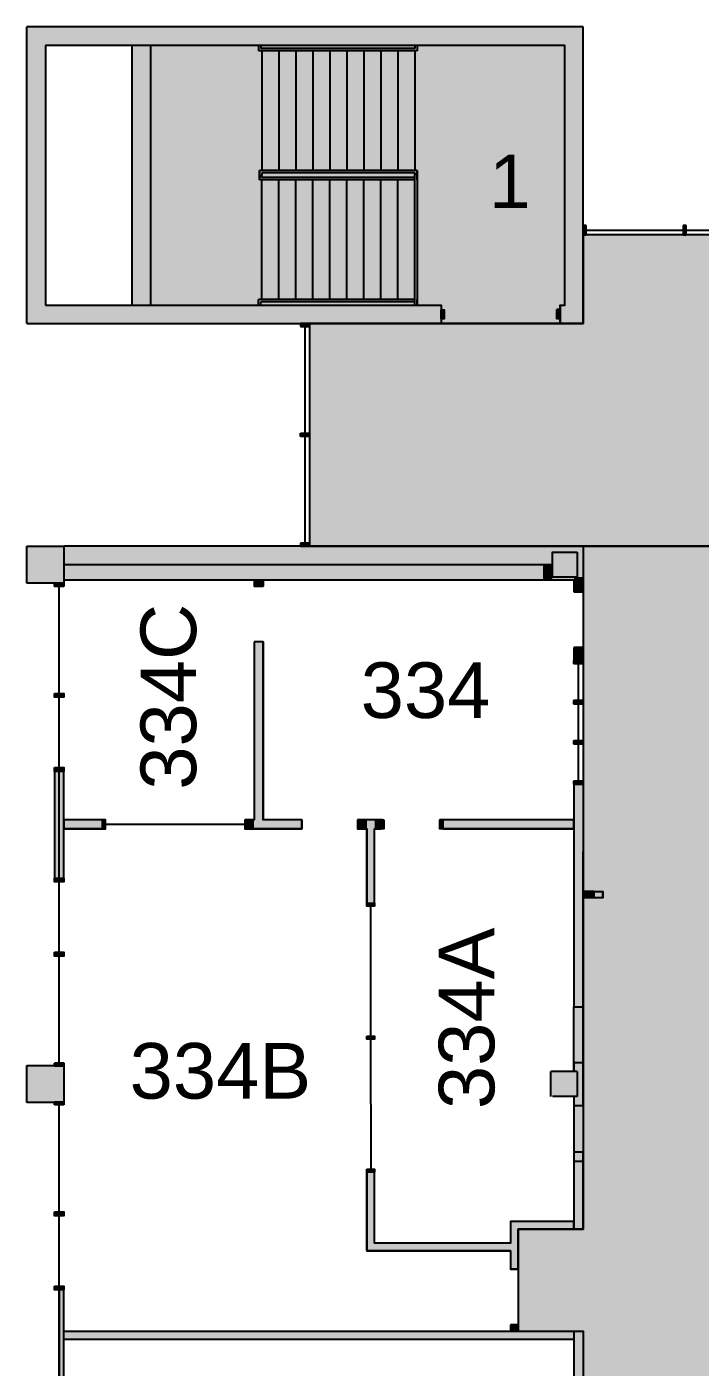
# Model space of a CAD drawing. Extents: x 2 to 4630, y -56 to 2885.
# Drawn here: x 2 to 437, y 2017 to 2885 of the extents above; entities that cross this region are included whole.
import ezdxf

# ---------------------------------------------------------------- set-up
doc = ezdxf.new("R2010")
doc.units = 0
doc.header["$LTSCALE"] = 0.004
doc.layers.get('0').update_dxf_attribs({"linetype": 'CONTINUOUS'})
for name, color, linetype in [('CORRIDOR_HATCH', 253, 'CONTINUOUS'), ('SOLID', 7, 'CONTINUOUS'), ('STAIR', 251, 'CONTINUOUS'), ('TEXT', 7, 'CONTINUOUS'), ('WALL', 7, 'CONTINUOUS')]:
    doc.layers.add(name, color=color, linetype=linetype)
doc.styles.add('STYLE1', font='arial.ttf')

# ---------------------------------------------------------------- blocks, each defined once
blk = doc.blocks.new('AZMND')
for p, q in [((0, 0.5), (0, -0.5)), ((1, 0.5), (0, 0.5)), ((1, -0.5), (1, 0.5)), ((0, -0.5), (1, -0.5))]:
    blk.add_line(p, q)
blk = doc.blocks.new('*U116')
at = {"layer": 'SOLID'}
for points in [[(361.78, 2321), (361.78, 2325), (368.61, 2321)], [(368.61, 2321), (361.78, 2325), (368.61, 2325)]]:
    blk.add_solid(points, dxfattribs=at)
blk = doc.blocks.new('*U118')
at = {"layer": 'SOLID'}
for points in [[(25.78, 2035.5), (25.78, 2040.5), (355.78, 2035.5)], [(355.78, 2035.5), (25.78, 2040.5), (355.78, 2040.5)]]:
    blk.add_solid(points, dxfattribs=at)
blk = doc.blocks.new('*U119')
at = {"layer": 'SOLID'}
for points in [[(355.78, 2156.5), (355.78, 2186.53), (361.78, 2156.5)], [(361.78, 2156.5), (355.78, 2186.53), (361.78, 2186.53)]]:
    blk.add_solid(points, dxfattribs=at)
blk = doc.blocks.new('*U120')
at = {"layer": 'SOLID'}
for points in [[(355.78, 2214.5), (355.78, 2250.5), (361.78, 2214.5)], [(361.78, 2214.5), (355.78, 2250.5), (361.78, 2250.5)]]:
    blk.add_solid(points, dxfattribs=at)
blk = doc.blocks.new('*U125')
at = {"layer": 'SOLID'}
for points in [[(69.78, 2704.5), (69.78, 2872.5), (81.78, 2704.5)], [(81.78, 2704.5), (69.78, 2872.5), (81.78, 2872.5)]]:
    blk.add_solid(points, dxfattribs=at)
blk = doc.blocks.new('*U136')
at = {"layer": 'SOLID'}
for points in [[(269.78, 2695.46), (269.78, 2701.46), (271.78, 2695.46)], [(271.78, 2695.46), (269.78, 2701.46), (271.78, 2701.46)], [(344.78, 2695.5), (344.78, 2701.5), (346.78, 2695.5)], [(346.78, 2695.5), (344.78, 2701.5), (346.78, 2701.5)]]:
    blk.add_solid(points, dxfattribs=at)
blk = doc.blocks.new('*U137')
at = {"layer": 'SOLID'}
for points in [[(25.78, 2526.5), (25.78, 2536.5), (335.86, 2526.5)], [(335.86, 2526.5), (25.78, 2536.5), (335.86, 2536.5)], [(335.86, 2526.5), (335.86, 2536.5), (341.86, 2526.5)], [(341.86, 2526.5), (335.86, 2536.5), (341.86, 2536.5)], [(341.86, 2526.5), (341.86, 2528.53), (355.78, 2526.5)], [(355.78, 2526.5), (341.86, 2528.53), (355.78, 2528.53)]]:
    blk.add_solid(points, dxfattribs=at)
blk = doc.blocks.new('*U140')
at = {"layer": 'SOLID'}
for points in [[(361.78, 2321), (361.78, 2325), (373.78, 2321)], [(373.78, 2321), (361.78, 2325), (373.78, 2325)], [(373.78, 2321), (373.78, 2325), (374.53, 2321)], [(374.53, 2321), (373.78, 2325), (374.53, 2325)]]:
    blk.add_solid(points, dxfattribs=at)
blk = doc.blocks.new('*U164')
at = {"layer": 'SOLID'}
for points in [[(22.78, 1998.25), (22.78, 2067.25), (25.78, 1998.25)], [(25.78, 1998.25), (22.78, 2067.25), (25.78, 2067.25)]]:
    blk.add_solid(points, dxfattribs=at)
blk = doc.blocks.new('*U214')
at = {"layer": 'SOLID'}
for points in [[(355.78, 2106.5), (355.78, 2156.5), (361.78, 2106.5)], [(361.78, 2106.5), (355.78, 2156.5), (361.78, 2156.5)]]:
    blk.add_solid(points, dxfattribs=at)
blk = doc.blocks.new('*U215')
at = {"layer": 'SOLID'}
for points in [[(314.78, 2040.5), (314.78, 2044.73), (319.78, 2040.5)], [(319.78, 2040.5), (314.78, 2044.73), (319.78, 2044.73)]]:
    blk.add_solid(points, dxfattribs=at)
blk = doc.blocks.new('*U216')
at = {"layer": 'SOLID'}
for points in [[(19.78, 2333.75), (19.78, 2402.75), (25.78, 2333.75)], [(25.78, 2333.75), (19.78, 2402.75), (25.78, 2402.75)]]:
    blk.add_solid(points, dxfattribs=at)
blk = doc.blocks.new('*U217')
at = {"layer": 'SOLID'}
for points in [[(221.78, 2092.48), (221.78, 2143.5), (226.78, 2092.48)], [(226.78, 2092.48), (221.78, 2143.5), (226.78, 2143.5)], [(314.78, 2080.73), (314.78, 2111.5), (319.78, 2080.73)], [(319.78, 2080.73), (314.78, 2111.5), (319.78, 2111.5)], [(319.78, 2106.5), (319.78, 2111.5), (355.78, 2106.5)], [(355.78, 2106.5), (319.78, 2111.5), (355.78, 2111.5)], [(226.78, 2092.48), (226.78, 2097.48), (314.78, 2092.48)], [(314.78, 2092.48), (226.78, 2097.48), (314.78, 2097.48)]]:
    blk.add_solid(points, dxfattribs=at)
blk = doc.blocks.new('*U218')
at = {"layer": 'SOLID'}
for points in [[(221.78, 2143.5), (221.78, 2145.5), (226.78, 2143.5)], [(226.78, 2143.5), (221.78, 2145.5), (226.78, 2145.5)]]:
    blk.add_solid(points, dxfattribs=at)
blk = doc.blocks.new('*U219')
at = {"layer": 'SOLID'}
for points in [[(221.75, 2229.5), (221.75, 2231.5), (226.75, 2229.5)], [(226.75, 2229.5), (221.75, 2231.5), (226.75, 2231.5)]]:
    blk.add_solid(points, dxfattribs=at)
blk = doc.blocks.new('*U220')
at = {"layer": 'SOLID'}
for points in [[(221.78, 2315.5), (221.78, 2317.5), (226.78, 2315.5)], [(226.78, 2315.5), (221.78, 2317.5), (226.78, 2317.5)]]:
    blk.add_solid(points, dxfattribs=at)
blk = doc.blocks.new('*U221')
at = {"layer": 'SOLID'}
for points in [[(355.78, 2394.53), (355.78, 2396.53), (361.78, 2394.53)], [(361.78, 2394.53), (355.78, 2396.53), (361.78, 2396.53)]]:
    blk.add_solid(points, dxfattribs=at)
blk = doc.blocks.new('*U222')
at = {"layer": 'SOLID'}
for points in [[(355.78, 2420.53), (355.78, 2422.53), (361.78, 2420.53)], [(361.78, 2420.53), (355.78, 2422.53), (361.78, 2422.53)]]:
    blk.add_solid(points, dxfattribs=at)
blk = doc.blocks.new('*U223')
at = {"layer": 'SOLID'}
for points in [[(355.78, 2446.53), (355.78, 2448.53), (361.78, 2446.53)], [(361.78, 2446.53), (355.78, 2448.53), (361.78, 2448.53)]]:
    blk.add_solid(points, dxfattribs=at)
blk = doc.blocks.new('*U224')
at = {"layer": 'SOLID'}
for points in [[(355.78, 2472.53), (355.78, 2474.53), (361.78, 2472.53)], [(361.78, 2472.53), (355.78, 2474.53), (361.78, 2474.53)]]:
    blk.add_solid(points, dxfattribs=at)
blk = doc.blocks.new('*U225')
at = {"layer": 'SOLID'}
for points in [[(355.78, 2474.53), (355.78, 2483), (361.78, 2474.53)], [(361.78, 2474.53), (355.78, 2483), (361.78, 2483)]]:
    blk.add_solid(points, dxfattribs=at)
blk = doc.blocks.new('*U226')
at = {"layer": 'SOLID'}
for points in [[(148.78, 2522.5), (148.78, 2526.5), (154.78, 2522.5)], [(154.78, 2522.5), (148.78, 2526.5), (154.78, 2526.5)]]:
    blk.add_solid(points, dxfattribs=at)
blk = doc.blocks.new('*U227')
at = {"layer": 'SOLID'}
for points in [[(148.78, 2365.5), (148.78, 2486.5), (154.78, 2365.5)], [(154.78, 2365.5), (148.78, 2486.5), (154.78, 2486.5)], [(144.78, 2365.5), (144.78, 2371.5), (148.78, 2365.5)], [(148.78, 2365.5), (144.78, 2371.5), (148.78, 2371.5)], [(154.78, 2365.5), (154.78, 2371.5), (179.78, 2365.5)], [(179.78, 2365.5), (154.78, 2371.5), (179.78, 2371.5)]]:
    blk.add_solid(points, dxfattribs=at)
blk = doc.blocks.new('*U228')
at = {"layer": 'SOLID'}
for points in [[(25.78, 2365.5), (25.78, 2371.5), (50.78, 2365.5)], [(50.78, 2365.5), (25.78, 2371.5), (50.78, 2371.5)]]:
    blk.add_solid(points, dxfattribs=at)
blk = doc.blocks.new('*U229')
at = {"layer": 'SOLID'}
for points in [[(217.78, 2365.5), (217.78, 2371.5), (221.78, 2365.5)], [(221.78, 2365.5), (217.78, 2371.5), (221.78, 2371.5)], [(221.78, 2317.5), (221.78, 2371.5), (226.78, 2317.5)], [(226.78, 2317.5), (221.78, 2371.5), (226.78, 2371.5)], [(226.78, 2365.5), (226.78, 2371.5), (230.78, 2365.5)], [(230.78, 2365.5), (226.78, 2371.5), (230.78, 2371.5)]]:
    blk.add_solid(points, dxfattribs=at)
blk = doc.blocks.new('*U230')
at = {"layer": 'SOLID'}
for points in [[(215.78, 2365.5), (215.78, 2371.5), (217.78, 2365.5)], [(217.78, 2365.5), (215.78, 2371.5), (217.78, 2371.5)]]:
    blk.add_solid(points, dxfattribs=at)
blk = doc.blocks.new('*U231')
at = {"layer": 'SOLID'}
for points in [[(230.78, 2365.5), (230.78, 2371.5), (232.78, 2365.5)], [(232.78, 2365.5), (230.78, 2371.5), (232.78, 2371.5)]]:
    blk.add_solid(points, dxfattribs=at)
blk = doc.blocks.new('*U232')
at = {"layer": 'SOLID'}
for points in [[(142.78, 2365.5), (142.78, 2371.5), (144.78, 2365.5)], [(144.78, 2365.5), (142.78, 2371.5), (144.78, 2371.5)]]:
    blk.add_solid(points, dxfattribs=at)
blk = doc.blocks.new('*U233')
at = {"layer": 'SOLID'}
for points in [[(50.78, 2365.5), (50.78, 2371.5), (52.78, 2365.5)], [(52.78, 2365.5), (50.78, 2371.5), (52.78, 2371.5)]]:
    blk.add_solid(points, dxfattribs=at)
blk = doc.blocks.new('*U234')
at = {"layer": 'SOLID'}
for points in [[(269, 2365.5), (269, 2371.5), (271, 2365.5)], [(271, 2365.5), (269, 2371.5), (271, 2371.5)]]:
    blk.add_solid(points, dxfattribs=at)
blk = doc.blocks.new('*U235')
at = {"layer": 'SOLID'}
for points in [[(271, 2365.5), (271, 2371.5), (355.78, 2365.5)], [(355.78, 2365.5), (271, 2371.5), (355.78, 2371.5)]]:
    blk.add_solid(points, dxfattribs=at)
blk = doc.blocks.new('*U547')
at = {"layer": 'CORRIDOR_HATCH'}
for points in [[(81.78, 2704.5), (81.78, 2872.5), (184.78, 2704.5)], [(184.78, 2704.5), (81.78, 2872.5), (184.78, 2872.5)], [(184.78, 2704.5), (184.78, 2872.5), (255.03, 2704.5)], [(255.03, 2704.5), (184.78, 2872.5), (255.03, 2872.5)], [(255.03, 2704.5), (255.03, 2872.5), (269.78, 2704.5)], [(269.78, 2704.5), (255.03, 2872.5), (269.78, 2872.5)], [(269.78, 2692.5), (269.78, 2872.5), (319.78, 2692.5)], [(319.78, 2692.5), (269.78, 2872.5), (319.78, 2872.5)], [(319.78, 2692.5), (319.78, 2872.5), (341.78, 2692.5)], [(341.78, 2692.5), (319.78, 2872.5), (341.78, 2872.5)], [(341.78, 2692.5), (341.78, 2872.5), (342.28, 2692.5)], [(342.28, 2692.5), (341.78, 2872.5), (342.28, 2872.5)], [(342.28, 2692.5), (342.28, 2872.5), (346.78, 2692.5)], [(346.78, 2692.5), (342.28, 2872.5), (346.78, 2872.5)], [(346.78, 2704.5), (346.78, 2872.5), (349.78, 2704.5)], [(349.78, 2704.5), (346.78, 2872.5), (349.78, 2872.5)], [(361.78, 2548.5), (361.78, 2750), (457.78, 2548.5)], [(457.78, 2548.5), (361.78, 2750), (457.78, 2750)], [(184.78, 2548.5), (184.78, 2692.5), (255.03, 2548.5)], [(255.03, 2548.5), (184.78, 2692.5), (255.03, 2692.5)], [(255.03, 2548.5), (255.03, 2692.5), (269.78, 2548.5)], [(269.78, 2548.5), (255.03, 2692.5), (269.78, 2692.5)], [(269.78, 2548.5), (269.78, 2692.5), (319.78, 2548.5)], [(319.78, 2548.5), (269.78, 2692.5), (319.78, 2692.5)], [(319.78, 2548.5), (319.78, 2692.5), (341.78, 2548.5)], [(341.78, 2548.5), (319.78, 2692.5), (341.78, 2692.5)], [(341.78, 2548.5), (341.78, 2692.5), (342.28, 2548.5)], [(342.28, 2548.5), (341.78, 2692.5), (342.28, 2692.5)], [(342.28, 2548.5), (342.28, 2692.5), (346.78, 2548.5)], [(346.78, 2548.5), (342.28, 2692.5), (346.78, 2692.5)], [(346.78, 2548.5), (346.78, 2692.5), (349.78, 2548.5)], [(349.78, 2548.5), (346.78, 2692.5), (349.78, 2692.5)], [(349.78, 2548.5), (349.78, 2692.5), (361.78, 2548.5)], [(361.78, 2548.5), (349.78, 2692.5), (361.78, 2692.5)], [(361.78, 844.5), (361.78, 2548.5), (457.78, 844.5)], [(457.78, 844.5), (361.78, 2548.5), (457.78, 2548.5)], [(319.78, 2040.5), (319.78, 2106.5), (341.78, 2040.5)], [(341.78, 2040.5), (319.78, 2106.5), (341.78, 2106.5)], [(341.78, 2040.5), (341.78, 2106.5), (342.28, 2040.5)], [(342.28, 2040.5), (341.78, 2106.5), (342.28, 2106.5)], [(342.28, 2040.5), (342.28, 2106.5), (346.78, 2040.5)], [(346.78, 2040.5), (342.28, 2106.5), (346.78, 2106.5)], [(346.78, 2040.5), (346.78, 2106.5), (349.78, 2040.5)], [(349.78, 2040.5), (346.78, 2106.5), (349.78, 2106.5)], [(349.78, 2040.5), (349.78, 2106.5), (361.78, 2040.5)], [(361.78, 2040.5), (349.78, 2106.5), (361.78, 2106.5)]]:
    blk.add_solid(points, dxfattribs=at)

msp = doc.modelspace()

# ---------------------------------------------------------------- linework, layer by layer
at = {"layer": 'CORRIDOR_HATCH'}
for points in [[(81.78, 2872.5), (81.78, 2704.5), (269.78, 2704.5), (269.78, 2692.5), (346.78, 2692.5), (346.78, 2704.5), (349.78, 2704.5), (349.78, 2872.5)], [(361.78, 2548.5), (361.78, 2106.5), (319.78, 2106.5), (319.78, 2040.5), (361.78, 2040.5), (361.78, 1520.53), (342.28, 1520.53), (342.28, 1479.75), (361.78, 1479.75), (361.78, 908.5), (341.78, 908.5), (341.78, 868.5), (361.78, 868.5), (361.78, 844.5), (457.78, 844.5), (457.78, 1064), (457.78, 1233), (457.78, 2054.18), (457.78, 2192.53), (457.78, 2548.5)]]:
    msp.add_lwpolyline(points, close=True, dxfattribs=at)
msp.add_lwpolyline([(1009.78, 2750), (361.78, 2750), (361.78, 2692.5), (346.78, 2692.5), (269.78, 2692.5), (184.78, 2692.5), (184.78, 2548.5), (361.78, 2548.5), (457.78, 2548.5), (913.78, 2548.5), (1009.78, 2548.5)], dxfattribs=at)
at = {"layer": 'SOLID'}
for p, q in [((344.78, 2695.5), (344.78, 2701.5)), ((346.78, 2701.5), (344.78, 2701.5)), ((346.78, 2695.5), (344.78, 2695.5))]:
    msp.add_line(p, q, dxfattribs=at)
for points in [[(355.78, 2483), (355.78, 2474.53), (361.78, 2474.53), (361.78, 2483), (355.78, 2483)], [(361.78, 2325), (373.78, 2325), (374.53, 2325), (374.53, 2321), (361.78, 2321), (361.78, 2325)]]:
    msp.add_lwpolyline(points, dxfattribs=at)
for points in [[(349.78, 2872.5), (361.78, 2884.5), (13.78, 2872.5), (1.78, 2884.5)], [(13.78, 2872.5), (1.78, 2884.5), (13.78, 2704.5), (1.78, 2692.5)], [(349.78, 2704.5), (361.78, 2692.5), (349.78, 2872.5), (361.78, 2884.5)], [(361.78, 2750), (361.78, 2756), (363.78, 2750), (363.78, 2756)], [(426.38, 2750), (426.38, 2756), (428.38, 2750), (428.38, 2756)], [(13.78, 2704.5), (1.78, 2692.5), (269.78, 2704.5), (269.78, 2692.5)], [(346.78, 2704.5), (346.78, 2692.5), (349.78, 2704.5), (361.78, 2692.5)], [(178.78, 2690.5), (178.78, 2692.5), (184.78, 2690.5), (184.78, 2692.5)], [(178.78, 2619.5), (178.78, 2621.5), (184.78, 2619.5), (184.78, 2621.5)], [(178.78, 2550.5), (184.78, 2550.5), (178.78, 2548.5), (184.78, 2548.5)], [(1.78, 2548.5), (25.78, 2548.5), (1.78, 2524.5), (25.78, 2524.5)], [(25.78, 2548.5), (25.78, 2536.5), (335.85, 2548.5), (335.86, 2536.5)], [(335.86, 2548.5), (341.86, 2548.5), (335.86, 2536.5), (341.86, 2536.5)], [(341.86, 2528.53), (341.86, 2548.5), (361.78, 2528.53), (361.78, 2548.5)], [(19.78, 2524.5), (25.78, 2524.5), (19.78, 2522.5), (25.78, 2522.5)], [(355.78, 2519), (361.78, 2519), (355.78, 2528.5), (361.78, 2528.53)], [(19.78, 2453.25), (25.78, 2453.25), (19.78, 2450.75), (25.78, 2450.75)], [(19.78, 2405.25), (25.78, 2405.25), (19.78, 2402.75), (25.78, 2402.75)], [(355.78, 2250.5), (361.78, 2250.5), (355.78, 2394.53), (361.78, 2394.53)], [(19.78, 2333.75), (25.78, 2333.75), (19.78, 2331.25), (25.78, 2331.25)], [(19.78, 2285.75), (25.78, 2285.75), (19.78, 2283.25), (25.78, 2283.25)], [(1.78, 2212.5), (25.78, 2212.5), (1.78, 2188.5), (25.78, 2188.5)], [(19.78, 2214), (25.78, 2214), (19.78, 2212.5), (25.78, 2212.5)], [(355.78, 2214.5), (361.78, 2214.5), (355.78, 2186.53), (361.78, 2186.53)], [(340.78, 2208.5), (357.78, 2208.5), (340.78, 2192.53), (357.78, 2192.53)], [(19.78, 2189), (25.78, 2189), (19.78, 2187), (25.78, 2187)], [(19.78, 2117.75), (25.78, 2117.75), (19.78, 2115.25), (25.78, 2115.25)], [(19.78, 2069.75), (25.78, 2069.75), (19.78, 2067.25), (25.78, 2067.25)], [(355.78, 1916.25), (361.78, 1916.25), (355.78, 2040.5), (361.78, 2040.5)]]:
    msp.add_solid(points, dxfattribs=at)
at = {"layer": 'STAIR'}
for p, q in [((151.78, 2871.88), (151.78, 2868.88)), ((153.28, 2871.88), (153.28, 2870.38)), ((252.78, 2871.88), (252.78, 2870.38)), ((254.28, 2871.88), (254.28, 2868.88)), ((254.28, 2868.88), (151.78, 2868.88)), ((252.78, 2870.38), (153.28, 2870.38)), ((153.78, 2868.88), (153.78, 2791.5)), ((164.78, 2868.88), (164.78, 2791.5)), ((175.78, 2868.88), (175.78, 2791.5)), ((186.78, 2868.88), (186.78, 2791.5)), ((197.78, 2868.88), (197.78, 2791.5)), ((208.78, 2868.88), (208.78, 2791.5)), ((219.78, 2868.88), (219.78, 2791.5)), ((230.78, 2868.88), (230.78, 2791.5)), ((241.78, 2868.88), (241.78, 2791.5)), ((252.78, 2868.88), (252.78, 2791.5)), ((152.28, 2785.5), (152.28, 2791.5)), ((152.28, 2791.5), (152.28, 2785.5)), ((254.28, 2791.5), (152.28, 2791.5)), ((252.78, 2785.5), (152.28, 2785.5)), ((252.78, 2790), (153.78, 2790)), ((153.78, 2790), (153.78, 2788.5)), ((153.78, 2787), (153.78, 2788.5)), ((252.78, 2787), (153.78, 2787)), ((153.78, 2708.13), (153.78, 2785.5)), ((164.78, 2708.13), (164.78, 2785.5)), ((175.78, 2708.13), (175.78, 2785.5)), ((186.78, 2708.13), (186.78, 2785.5)), ((197.78, 2708.13), (197.78, 2785.5)), ((208.78, 2708.13), (208.78, 2785.5)), ((219.78, 2708.13), (219.78, 2785.5)), ((230.78, 2708.13), (230.78, 2785.5)), ((241.78, 2708.13), (241.78, 2785.5)), ((252.78, 2704.5), (252.78, 2790)), ((252.78, 2790), (252.78, 2788.5)), ((252.78, 2787), (252.78, 2788.5)), ((254.28, 2785.5), (254.28, 2791.5)), ((254.28, 2791.5), (254.28, 2704.5)), ((252.78, 2708.13), (151.78, 2708.13)), ((151.78, 2705.13), (151.78, 2708.13)), ((252.78, 2706.63), (153.28, 2706.63)), ((153.28, 2705.13), (153.28, 2706.63)), ((254.28, 2705.13), (254.28, 2708.13))]:
    msp.add_line(p, q, dxfattribs=at)
at = {"layer": 'WALL'}
for p, q in [((361.78, 2884.5), (1.78, 2884.5)), ((1.78, 2692.5), (1.78, 2884.5)), ((361.78, 2692.5), (361.78, 2884.5)), ((13.78, 2872.5), (13.78, 2704.5)), ((121.78, 2872.5), (13.78, 2872.5)), ((69.78, 2872.5), (69.78, 2704.5)), ((81.78, 2872.5), (81.78, 2704.5)), ((349.78, 2872.5), (121.78, 2872.5)), ((349.78, 2704.5), (349.78, 2872.5)), ((363.78, 2753), (426.38, 2753)), ((428.38, 2753), (490.98, 2753)), ((13.78, 2704.5), (121.78, 2704.5)), ((121.78, 2704.5), (269.78, 2704.5)), ((269.78, 2704.5), (269.78, 2692.5)), ((346.78, 2704.5), (346.78, 2692.5)), ((346.78, 2704.5), (349.78, 2704.5)), ((1.78, 2692.5), (269.78, 2692.5)), ((181.78, 2621.5), (181.78, 2690.5)), ((346.78, 2692.5), (361.78, 2692.5)), ((181.78, 2550.5), (181.78, 2619.5)), ((181.78, 2550.5), (181.78, 2619.5)), ((1.78, 2524.5), (1.78, 2548.5)), ((1.78, 2548.5), (25.78, 2548.5)), ((335.85, 2548.5), (25.78, 2548.5)), ((25.78, 2548.5), (25.78, 2524.5)), ((361.78, 2548.5), (335.86, 2548.5)), ((361.78, 2548.5), (361.78, 2519)), ((335.86, 2536.5), (25.78, 2536.5)), ((341.86, 2536.5), (335.86, 2536.5)), ((25.78, 2524.5), (1.78, 2524.5)), ((355.78, 2526.5), (25.78, 2526.5)), ((148.78, 2526.5), (148.78, 2522.5)), ((154.78, 2526.5), (154.78, 2522.5)), ((355.78, 2526.5), (355.78, 2519)), ((22.78, 2453.25), (22.78, 2522.5)), ((154.78, 2522.5), (148.78, 2522.5)), ((355.78, 2519), (361.78, 2519)), ((148.78, 2486.5), (148.78, 2371.5)), ((154.78, 2486.5), (148.78, 2486.5)), ((154.78, 2486.5), (154.78, 2371.5)), ((355.78, 2483), (355.78, 2472.53)), ((355.78, 2483), (361.78, 2483)), ((361.78, 2483), (361.78, 2472.53)), ((361.78, 2483), (361.78, 2474.53)), ((358.78, 2448.53), (358.78, 2472.53)), ((22.78, 2405.25), (22.78, 2450.75)), ((358.78, 2422.53), (358.78, 2446.53)), ((358.78, 2396.53), (358.78, 2420.53)), ((22.78, 2333.75), (22.78, 2402.75)), ((355.78, 2396.53), (355.78, 2250.5)), ((361.78, 2396.53), (361.78, 2250.5)), ((52.78, 2371.5), (25.78, 2371.5)), ((142.78, 2368.5), (52.85, 2368.5)), ((144.78, 2371.5), (144.78, 2365.5)), ((148.78, 2371.5), (144.78, 2371.5)), ((179.78, 2371.5), (154.78, 2371.5)), ((179.78, 2371.5), (179.78, 2365.5)), ((231.85, 2371.5), (215.78, 2371.5)), ((355.78, 2371.5), (269, 2371.5)), ((269, 2365.5), (269, 2371.5)), ((52.78, 2365.5), (25.78, 2365.5)), ((179.78, 2365.5), (144.78, 2365.5)), ((221.78, 2365.5), (215.78, 2365.5)), ((221.78, 2317.5), (221.78, 2365.5)), ((231.85, 2365.5), (226.78, 2365.5)), ((226.78, 2317.5), (226.78, 2365.5)), ((355.78, 2365.5), (269, 2365.5)), ((361.78, 2250.5), (361.78, 2351)), ((22.78, 2285.75), (22.78, 2331.25)), ((368.61, 2325), (361.78, 2325)), ((368.61, 2325), (368.61, 2321)), ((224.2, 2315.5), (224.25, 2231.5)), ((368.61, 2321), (361.78, 2321)), ((22.78, 2214), (22.78, 2283.25)), ((355.78, 2250.5), (361.78, 2250.5)), ((355.78, 2214.5), (355.78, 2250.5)), ((361.78, 2214.5), (361.78, 2250.5)), ((224.25, 2229.5), (224.29, 2145.5)), ((1.78, 2212.5), (25.78, 2212.5)), ((1.78, 2188.5), (1.78, 2212.5)), ((25.78, 2212.5), (25.78, 2188.5)), ((355.78, 2214.5), (361.78, 2214.5)), ((355.78, 2208.5), (355.78, 2214.5)), ((355.78, 2214.5), (355.78, 2208.5)), ((361.78, 2186.53), (361.78, 2214.5)), ((357.78, 2208.5), (340.78, 2208.5)), ((340.78, 2192.53), (340.78, 2208.5)), ((357.78, 2208.5), (357.78, 2192.53)), ((25.78, 2188.5), (1.78, 2188.5)), ((22.78, 2117.75), (22.78, 2187)), ((357.78, 2192.53), (341.86, 2192.53)), ((355.78, 2192.53), (355.78, 2186.53)), ((355.78, 2186.53), (361.78, 2186.53)), ((355.78, 2186.53), (355.78, 2156.5)), ((361.78, 2186.53), (361.78, 2156.5)), ((361.78, 2156.5), (355.78, 2156.5)), ((221.78, 2092.73), (221.78, 2143.5)), ((226.78, 2097.73), (226.78, 2143.5)), ((355.78, 2150.53), (361.78, 2150.53)), ((22.78, 2069.75), (22.78, 2115.25)), ((314.78, 2111.5), (314.78, 2097.48)), ((355.78, 2111.5), (314.78, 2111.5)), ((319.78, 2106.5), (319.78, 2080.73)), ((361.78, 2106.5), (319.78, 2106.5)), ((314.78, 2092.48), (221.78, 2092.48)), ((314.78, 2097.48), (226.78, 2097.48)), ((314.78, 2092.48), (314.78, 2080.73)), ((319.78, 2080.73), (314.78, 2080.73)), ((22.78, 1998.25), (22.78, 2067.25)), ((25.78, 2040.5), (355.78, 2040.5)), ((314.78, 2044.73), (314.78, 2040.5)), ((319.78, 2044.73), (314.78, 2044.73)), ((319.78, 2044.73), (319.78, 2040.5)), ((355.78, 2040.5), (355.78, 1916.25)), ((361.78, 2040.5), (361.78, 1916.25)), ((25.78, 2035.5), (355.78, 2035.5))]:
    msp.add_line(p, q, dxfattribs=at)
for points in [[(269.78, 2701.46), (271.78, 2701.46), (271.78, 2695.46), (269.78, 2695.46)], [(344.78, 2701.5), (346.78, 2701.5), (346.78, 2695.5), (344.78, 2695.5)], [(357.78, 2544.5), (357.78, 2528.53), (341.86, 2528.53), (341.86, 2544.55)], [(361.78, 2474.53), (355.78, 2474.53), (355.78, 2472.53), (361.78, 2472.53)], [(361.78, 2474.53), (355.78, 2474.53), (355.78, 2472.53), (361.78, 2472.53)], [(355.78, 2474.53), (361.78, 2474.53), (361.78, 2472.53), (355.78, 2472.53)], [(361.78, 2448.53), (355.78, 2448.53), (355.78, 2446.53), (361.78, 2446.53)], [(361.78, 2448.53), (355.78, 2448.53), (355.78, 2446.53), (361.78, 2446.53)], [(355.78, 2448.53), (361.78, 2448.53), (361.78, 2446.53), (355.78, 2446.53)], [(361.78, 2422.53), (355.78, 2422.53), (355.78, 2420.53), (361.78, 2420.53)], [(361.78, 2422.53), (355.78, 2422.53), (355.78, 2420.53), (361.78, 2420.53)], [(355.78, 2422.53), (361.78, 2422.53), (361.78, 2420.53), (355.78, 2420.53)], [(361.78, 2396.53), (355.78, 2396.53), (355.78, 2394.53), (361.78, 2394.53)], [(355.78, 2396.53), (361.78, 2396.53), (361.78, 2394.53), (355.78, 2394.53)], [(50.78, 2371.5), (50.78, 2365.5), (52.78, 2365.5), (52.78, 2371.5)], [(142.78, 2371.5), (142.78, 2365.5), (144.78, 2365.5), (144.78, 2371.5)], [(215.78, 2371.5), (215.78, 2365.5), (217.78, 2365.5), (217.78, 2371.5)], [(232.78, 2371.5), (232.78, 2365.5), (230.78, 2365.5), (230.78, 2371.5)], [(271, 2371.5), (271, 2365.5), (269, 2365.5), (269, 2371.5)], [(221.78, 2317.5), (226.78, 2317.5), (226.78, 2315.5), (221.78, 2315.5)], [(221.78, 2317.5), (226.78, 2317.5), (226.78, 2315.5), (221.78, 2315.5)], [(221.75, 2231.5), (226.75, 2231.5), (226.75, 2229.5), (221.75, 2229.5)], [(221.75, 2231.5), (226.75, 2231.5), (226.75, 2229.5), (221.75, 2229.5)], [(221.78, 2145.5), (226.78, 2145.5), (226.78, 2143.5), (221.78, 2143.5)]]:
    msp.add_lwpolyline(points, close=True, dxfattribs=at)
for points in [[(19.78, 2524), (19.78, 2522.5), (25.78, 2522.5), (25.78, 2524), (19.78, 2524)], [(148.78, 2526.5), (148.78, 2522.5), (154.78, 2522.5), (154.78, 2526.5), (148.78, 2526.5)], [(148.78, 2486.5), (148.78, 2371.5), (144.78, 2371.5), (144.78, 2365.5), (179.78, 2365.5), (179.78, 2371.5), (154.78, 2371.5), (154.78, 2486.5), (148.78, 2486.5)], [(19.78, 2453.25), (25.78, 2453.25), (25.78, 2450.75), (19.78, 2450.75), (19.78, 2453.25)], [(19.78, 2405.25), (25.78, 2405.25), (25.78, 2402.75), (19.78, 2402.75), (19.78, 2405.25)], [(19.78, 2402.75), (19.78, 2333.75), (25.78, 2333.75), (25.78, 2402.75), (19.78, 2402.75)], [(25.78, 2371.5), (25.78, 2365.5), (50.78, 2365.5), (50.78, 2371.5), (25.78, 2371.5)], [(217.78, 2371.39), (217.78, 2365.5), (221.78, 2365.5), (221.78, 2317.5), (226.78, 2317.5), (226.78, 2365.5), (230.78, 2365.5), (230.78, 2371.5), (217.78, 2371.5), (217.78, 2365.5)], [(271, 2371.5), (271, 2365.5), (355.78, 2365.5), (355.78, 2371.5), (271, 2371.5)], [(19.78, 2333.75), (25.78, 2333.75), (25.78, 2331.25), (19.78, 2331.25), (19.78, 2333.75)], [(19.78, 2285.75), (25.78, 2285.75), (25.78, 2283.25), (19.78, 2283.25), (19.78, 2285.75)], [(19.78, 2214), (19.78, 2212.5), (25.78, 2212.5), (25.78, 2214), (19.78, 2214)], [(355.78, 2156.5), (355.78, 2106.5), (361.78, 2106.5), (361.78, 2156.5), (355.78, 2156.5)], [(226.78, 2143.5), (221.78, 2143.5), (221.78, 2092.48), (314.78, 2092.48), (314.78, 2080.73), (319.78, 2080.73), (319.78, 2106.5), (355.78, 2106.5), (355.78, 2111.5), (314.78, 2111.5), (314.78, 2097.48), (226.78, 2097.48), (226.78, 2143.5)], [(19.78, 2117.75), (25.78, 2117.75), (25.78, 2115.25), (19.78, 2115.25), (19.78, 2117.75)], [(19.78, 2069.75), (25.78, 2069.75), (25.78, 2067.25), (19.78, 2067.25), (19.78, 2069.75)], [(22.78, 2067.25), (22.78, 1998.25), (25.78, 1998.25), (25.78, 2067.25), (22.78, 2067.25)], [(314.78, 2044.73), (314.78, 2040.5), (319.78, 2040.5), (319.78, 2044.73), (314.78, 2044.73)]]:
    msp.add_lwpolyline(points, dxfattribs=at)

# ---------------------------------------------------------------- block references
at = {"layer": 'CORRIDOR_HATCH'}
msp.add_blockref('*U547', (0, 0), dxfattribs=at)
at = {"layer": 'SOLID'}
for name in ['*U125', '*U136', '*U137', '*U226', '*U227', '*U225', '*U224', '*U223', '*U222', '*U216', '*U221', '*U228', '*U233', '*U232', '*U230', '*U229', '*U231', '*U234', '*U235', '*U116', '*U140', '*U220', '*U120', '*U219', '*U119', '*U214', '*U218', '*U217', '*U164', '*U118', '*U215']:
    msp.add_blockref(name, (0, 0), dxfattribs=at)
at = {"layer": 'WALL', "xscale": 2, "yscale": 6}
for p in [(361.78, 2753), (426.38, 2753)]:
    msp.add_blockref('AZMND', p, dxfattribs=at)
at = {"layer": 'WALL', "yscale": 6, "rotation": 270}
for p, xscale in [((181.78, 2692.5), 2), ((181.78, 2619.5), -2), ((181.78, 2619.5), -2), ((181.78, 2550.5), 2), ((22.78, 2522.5), -2), ((22.78, 2451.25), -2), ((22.78, 2403.25), -2), ((22.78, 2331.75), -2), ((22.78, 2283.25), -2), ((22.78, 2212), -2), ((22.78, 2187), -2), ((22.78, 2187), -2), ((22.78, 2115.75), -2), ((22.78, 2067.75), -2)]:
    msp.add_blockref('AZMND', p, dxfattribs=dict(at, xscale=xscale))

# ---------------------------------------------------------------- texts
at = {"layer": 'TEXT', "style": 'STYLE1'}
for s, height, p in [('1', 34.5, (300.89, 2767.22)), ('334', 36, (217.81, 2437.31)), ('334B', 36, (68.31, 2191.05))]:
    msp.add_text(s, height=height, dxfattribs=at).set_placement(p)
for s, p in [('334C', (111.35, 2390.93)), ('334A', (304.3, 2184.3))]:
    msp.add_text(s, height=36, rotation=90, dxfattribs=at).set_placement(p)

doc.saveas('drawing.dxf')
